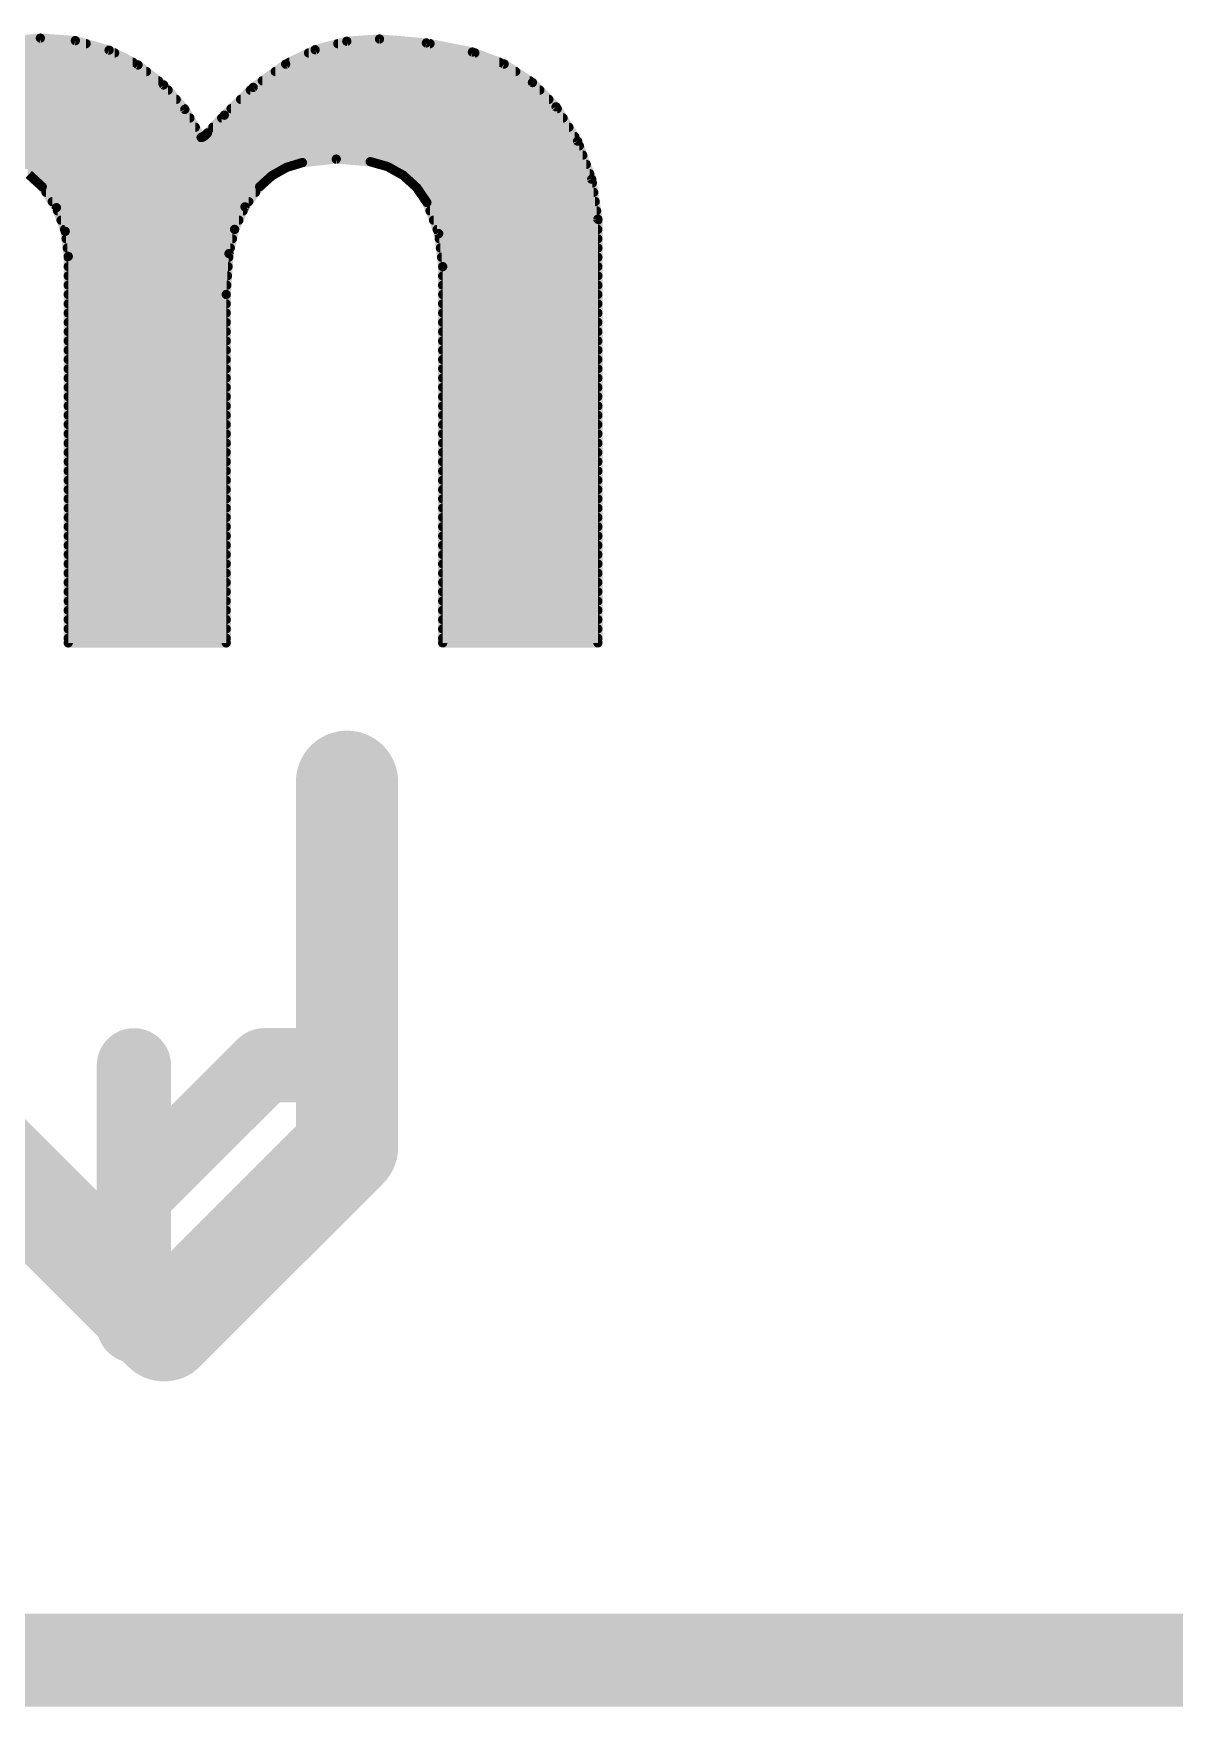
# Model space of a CAD drawing. Extents: x -20 to 87, y -15 to 38.
# Drawn here: x 25.013 to 28.132, y -0.127 to 4.447 of the extents above; entities that cross this region are included whole.
import ezdxf

# ---------------------------------------------------------------- set-up
doc = ezdxf.new("R2010")
doc.units = 0
for name, color, linetype in [('1', 12, 'CONTINUOUS'), ('16', 132, 'CONTINUOUS'), ('20', 53, 'CONTINUOUS'), ('21', 41, 'CONTINUOUS')]:
    doc.layers.add(name, color=color, linetype=linetype)

msp = doc.modelspace()

# ---------------------------------------------------------------- linework, layer by layer
at = {"layer": '1', "const_width": 0.254}
msp.add_lwpolyline([(34.29, 0), (-1.27, 0)], dxfattribs=at)
at = {"layer": '16'}
for points, const_width in [([(25.8699, 2.4016), (25.8699, 1.4017)], 0.2794), ([(25.3699, 0.9017), (24.87, 1.4017)], 0.2794), ([(25.8699, 1.4017), (25.3699, 0.9017)], 0.2794), ([(34.29, 0), (-1.27, 0)], 0.254)]:
    msp.add_lwpolyline(points, dxfattribs=dict(at, const_width=const_width))
at = {"layer": '16', "const_width": 0.1397}
for points in [[(25.9398, 2.4016, 1), (25.8001, 2.4016)], [(25.9193, 1.3523, 1), (25.8205, 1.4511)], [(25.8001, 1.4017, 1), (25.9398, 1.4017)], [(25.3205, 0.9511, 1), (25.4193, 0.8523)], [(25.3205, 0.8523, 1), (25.4193, 0.9511)]]:
    msp.add_lwpolyline(points, format="xyb", dxfattribs=at)
at = {"layer": '20', "const_width": 0.254}
msp.add_lwpolyline([(-1.27, 0), (34.29, 0)], dxfattribs=at)
at = {"layer": '21'}
for points, const_width in [([(24.8945, 4.4221), (25.0317, 4.4348)], 0.0254), ([(25.0317, 4.4348), (25.1274, 4.4279)], 0.0254), ([(25.1274, 4.4279), (25.2197, 4.4018)], 0.0254), ([(25.7828, 4.403), (25.8694, 4.4262)], 0.0254), ([(25.8694, 4.4262), (25.9588, 4.4323)], 0.0254), ([(25.9588, 4.4323), (26.0868, 4.4216)], 0.0254), ([(24.7798, 4.3942), (25.2346, 4.3942)], 0.0254), ([(24.8838, 4.4196), (25.1566, 4.4196)], 0.0254), ([(25.2197, 4.4018), (25.2987, 4.3615)], 0.0254), ([(25.7023, 4.3637), (25.7828, 4.403)], 0.0254), ([(25.7648, 4.3942), (26.2194, 4.3942)], 0.0254), ([(25.8449, 4.4196), (26.0968, 4.4196)], 0.0254), ([(26.0868, 4.4216), (26.2128, 4.3967)], 0.0254), ([(26.2128, 4.3967), (26.2994, 4.364)], 0.0254), ([(24.6803, 4.3434), (25.3218, 4.3434)], 0.0254), ([(24.7239, 4.3688), (25.2843, 4.3688)], 0.0254), ([(25.2987, 4.3615), (25.3686, 4.3068)], 0.0254), ([(25.6134, 4.2999), (25.7023, 4.3637)], 0.0254), ([(25.674, 4.3434), (26.3309, 4.3434)], 0.0254), ([(25.7127, 4.3688), (26.2868, 4.3688)], 0.0254), ([(26.2994, 4.364), (26.3769, 4.3133)], 0.0254), ([(24.6178, 4.2926), (25.3809, 4.2926)], 0.0254), ([(24.6487, 4.318), (25.3543, 4.318)], 0.0254), ([(25.3686, 4.3068), (25.4267, 4.2399)], 0.0254), ([(25.5346, 4.224), (25.6134, 4.2999)], 0.0254), ([(25.6058, 4.2926), (26.397, 4.2926)], 0.0254), ([(25.6386, 4.318), (26.3697, 4.318)], 0.0254), ([(26.3769, 4.3133), (26.4414, 4.2469)], 0.0254), ([(24.5686, 4.2418), (25.4251, 4.2418)], 0.0254), ([(24.5932, 4.2672), (25.403, 4.2672)], 0.0254), ([(25.5531, 4.2418), (26.4446, 4.2418)], 0.0254), ([(25.5795, 4.2672), (26.4217, 4.2672)], 0.0254), ([(26.4414, 4.2469), (26.5002, 4.153)], 0.0254), ([(24.544, 4.2164), (25.4403, 4.2164)], 0.0254), ([(25.4267, 4.2399), (25.4711, 4.1631)], 0.0254), ([(25.4889, 4.1758), (25.5346, 4.224)], 0.0254), ([(25.5274, 4.2164), (26.4605, 4.2164)], 0.0254), ([(24.0894, 4.1656), (25.4697, 4.1656)], 0.0254), ([(24.5246, 4.191), (25.455, 4.191)], 0.0254), ([(25.4711, 4.1631), (25.4758, 4.164)], 0.0254), ([(25.4758, 4.164), (25.4798, 4.1667)], 0.0254), ([(25.4782, 4.1656), (26.4923, 4.1656)], 0.0254), ([(25.4798, 4.1667), (25.4889, 4.1758)], 0.0254), ([(25.5033, 4.191), (26.4764, 4.191)], 0.0254), ([(26.5002, 4.153), (26.5389, 4.0491)], 0.0254), ([(24.0894, 4.1402), (26.505, 4.1402)], 0.0254), ([(24.0894, 4.1148), (26.5144, 4.1148)], 0.0254), ([(24.9484, 4.0894), (25.7314, 4.0894)], 0.0254), ([(24.9969, 4.064), (25.6742, 4.064)], 0.0254), ([(25.0368, 4.0284), (25, 4.0622)], 0.0254), ([(25.6649, 4.0588), (25.6311, 4.0284)], 0.0254), ([(25.7045, 4.0812), (25.6649, 4.0588)], 0.0254), ([(25.748, 4.0945), (25.7045, 4.0812)], 0.0254), ([(25.8406, 4.104), (25.748, 4.0945)], 0.0254), ([(25.9334, 4.097), (25.8406, 4.104)], 0.0254), ([(25.9809, 4.0835), (25.9334, 4.097)], 0.0254), ([(25.96, 4.0894), (26.5239, 4.0894)], 0.0254), ([(26.024, 4.0594), (25.9809, 4.0835)], 0.0254), ([(26.0157, 4.064), (26.5333, 4.064)], 0.0254), ([(26.0605, 4.0261), (26.024, 4.0594)], 0.0254), ([(25.0257, 4.0386), (25.6425, 4.0386)], 0.0254), ([(25.0755, 3.9712), (25.0368, 4.0284)], 0.0254), ([(25.0471, 4.0132), (25.62, 4.0132)], 0.0254), ([(25.6311, 4.0284), (25.591, 3.9735)], 0.0254), ([(26.0468, 4.0386), (26.5405, 4.0386)], 0.0254), ([(26.0883, 3.9853), (26.0605, 4.0261)], 0.0254), ([(26.0693, 4.0132), (26.5444, 4.0132)], 0.0254), ([(26.5389, 4.0491), (26.5557, 3.9395)], 0.0254), ([(25.0643, 3.9878), (25.6015, 3.9878)], 0.0254), ([(25.0997, 3.9065), (25.0755, 3.9712)], 0.0254), ([(25.591, 3.9735), (25.5627, 3.9118)], 0.0254), ([(26.0866, 3.9878), (26.5483, 3.9878)], 0.0254), ([(26.1205, 3.9003), (26.0883, 3.9853)], 0.0254), ([(25.0788, 3.9624), (25.5859, 3.9624)], 0.0254), ([(25.0883, 3.937), (25.5743, 3.937)], 0.0254), ([(26.097, 3.9624), (26.5522, 3.9624)], 0.0254), ([(26.1066, 3.937), (26.5557, 3.937)], 0.0254), ([(26.5557, 3.9395), (26.5557, 2.7813)], 0.0254), ([(25.0978, 3.9116), (25.5627, 3.9116)], 0.0254), ([(25.1079, 3.8379), (25.0997, 3.9065)], 0.0254), ([(25.1021, 3.8862), (25.5568, 3.8862)], 0.0254), ([(25.5627, 3.9118), (25.5473, 3.8456)], 0.0254), ([(26.1163, 3.9116), (26.5557, 3.9116)], 0.0254), ([(26.1315, 3.81), (26.1205, 3.9003)], 0.0254), ([(26.1223, 3.8862), (26.5557, 3.8862)], 0.0254), ([(25.1052, 3.8608), (25.5508, 3.8608)], 0.0254), ([(25.1079, 2.7813), (25.1079, 3.8379)], 0.0254), ([(25.1079, 3.8354), (25.5466, 3.8354)], 0.0254), ([(25.5473, 3.8456), (25.5397, 3.7338)], 0.0254), ([(26.1253, 3.8608), (26.5557, 3.8608)], 0.0254), ([(26.1284, 3.8354), (26.5557, 3.8354)], 0.0254), ([(25.1079, 3.81), (25.5449, 3.81)], 0.0254), ([(25.1079, 3.7846), (25.5432, 3.7846)], 0.0254), ([(26.1315, 2.7813), (26.1315, 3.81)], 0.0254), ([(26.1315, 3.81), (26.5557, 3.81)], 0.0254), ([(26.1315, 3.7846), (26.5557, 3.7846)], 0.0254), ([(25.1079, 3.7592), (25.5414, 3.7592)], 0.0254), ([(26.1315, 3.7592), (26.5557, 3.7592)], 0.0254), ([(25.1079, 3.7338), (25.5397, 3.7338)], 0.0254), ([(25.1079, 3.7084), (25.5397, 3.7084)], 0.0254), ([(25.5397, 3.7338), (25.5397, 2.7813)], 0.0254), ([(26.1315, 3.7338), (26.5557, 3.7338)], 0.0254), ([(26.1315, 3.7084), (26.5557, 3.7084)], 0.0254), ([(25.1079, 3.683), (25.5397, 3.683)], 0.0254), ([(25.1079, 3.6576), (25.5397, 3.6576)], 0.0254), ([(26.1315, 3.683), (26.5557, 3.683)], 0.0254), ([(26.1315, 3.6576), (26.5557, 3.6576)], 0.0254), ([(25.1079, 3.6322), (25.5397, 3.6322)], 0.0254), ([(25.1079, 3.6068), (25.5397, 3.6068)], 0.0254), ([(26.1315, 3.6322), (26.5557, 3.6322)], 0.0254), ([(26.1315, 3.6068), (26.5557, 3.6068)], 0.0254), ([(25.1079, 3.5814), (25.5397, 3.5814)], 0.0254), ([(25.1079, 3.556), (25.5397, 3.556)], 0.0254), ([(26.1315, 3.5814), (26.5557, 3.5814)], 0.0254), ([(26.1315, 3.556), (26.5557, 3.556)], 0.0254), ([(25.1079, 3.5306), (25.5397, 3.5306)], 0.0254), ([(26.1315, 3.5306), (26.5557, 3.5306)], 0.0254), ([(25.1079, 3.5052), (25.5397, 3.5052)], 0.0254), ([(25.1079, 3.4798), (25.5397, 3.4798)], 0.0254), ([(26.1315, 3.5052), (26.5557, 3.5052)], 0.0254), ([(26.1315, 3.4798), (26.5557, 3.4798)], 0.0254), ([(25.1079, 3.4544), (25.5397, 3.4544)], 0.0254), ([(25.1079, 3.429), (25.5397, 3.429)], 0.0254), ([(26.1315, 3.4544), (26.5557, 3.4544)], 0.0254), ([(26.1315, 3.429), (26.5557, 3.429)], 0.0254), ([(25.1079, 3.4036), (25.5397, 3.4036)], 0.0254), ([(25.1079, 3.3782), (25.5397, 3.3782)], 0.0254), ([(26.1315, 3.4036), (26.5557, 3.4036)], 0.0254), ([(26.1315, 3.3782), (26.5557, 3.3782)], 0.0254), ([(25.1079, 3.3528), (25.5397, 3.3528)], 0.0254), ([(25.1079, 3.3274), (25.5397, 3.3274)], 0.0254), ([(26.1315, 3.3528), (26.5557, 3.3528)], 0.0254), ([(26.1315, 3.3274), (26.5557, 3.3274)], 0.0254), ([(25.1079, 3.302), (25.5397, 3.302)], 0.0254), ([(26.1315, 3.302), (26.5557, 3.302)], 0.0254), ([(25.1079, 3.2766), (25.5397, 3.2766)], 0.0254), ([(25.1079, 3.2512), (25.5397, 3.2512)], 0.0254), ([(26.1315, 3.2766), (26.5557, 3.2766)], 0.0254), ([(26.1315, 3.2512), (26.5557, 3.2512)], 0.0254), ([(25.1079, 3.2258), (25.5397, 3.2258)], 0.0254), ([(25.1079, 3.2004), (25.5397, 3.2004)], 0.0254), ([(26.1315, 3.2258), (26.5557, 3.2258)], 0.0254), ([(26.1315, 3.2004), (26.5557, 3.2004)], 0.0254), ([(25.1079, 3.175), (25.5397, 3.175)], 0.0254), ([(25.1079, 3.1496), (25.5397, 3.1496)], 0.0254), ([(26.1315, 3.175), (26.5557, 3.175)], 0.0254), ([(26.1315, 3.1496), (26.5557, 3.1496)], 0.0254), ([(25.1079, 3.1242), (25.5397, 3.1242)], 0.0254), ([(25.1079, 3.0988), (25.5397, 3.0988)], 0.0254), ([(26.1315, 3.1242), (26.5557, 3.1242)], 0.0254), ([(26.1315, 3.0988), (26.5557, 3.0988)], 0.0254), ([(25.1079, 3.0734), (25.5397, 3.0734)], 0.0254), ([(26.1315, 3.0734), (26.5557, 3.0734)], 0.0254), ([(25.1079, 3.048), (25.5397, 3.048)], 0.0254), ([(25.1079, 3.0226), (25.5397, 3.0226)], 0.0254), ([(26.1315, 3.048), (26.5557, 3.048)], 0.0254), ([(26.1315, 3.0226), (26.5557, 3.0226)], 0.0254), ([(25.1079, 2.9972), (25.5397, 2.9972)], 0.0254), ([(25.1079, 2.9718), (25.5397, 2.9718)], 0.0254), ([(26.1315, 2.9972), (26.5557, 2.9972)], 0.0254), ([(26.1315, 2.9718), (26.5557, 2.9718)], 0.0254), ([(25.1079, 2.9464), (25.5397, 2.9464)], 0.0254), ([(25.1079, 2.921), (25.5397, 2.921)], 0.0254), ([(26.1315, 2.9464), (26.5557, 2.9464)], 0.0254), ([(26.1315, 2.921), (26.5557, 2.921)], 0.0254), ([(25.1079, 2.8956), (25.5397, 2.8956)], 0.0254), ([(25.1079, 2.8702), (25.5397, 2.8702)], 0.0254), ([(26.1315, 2.8956), (26.5557, 2.8956)], 0.0254), ([(26.1315, 2.8702), (26.5557, 2.8702)], 0.0254), ([(25.1079, 2.8448), (25.5397, 2.8448)], 0.0254), ([(26.1315, 2.8448), (26.5557, 2.8448)], 0.0254), ([(25.1079, 2.8194), (25.5397, 2.8194)], 0.0254), ([(25.1079, 2.794), (25.5397, 2.794)], 0.0254), ([(25.5397, 2.7813), (25.1079, 2.7813)], 0.0254), ([(26.1315, 2.8194), (26.5557, 2.8194)], 0.0254), ([(26.1315, 2.794), (26.5557, 2.794)], 0.0254), ([(26.5557, 2.7813), (26.1315, 2.7813)], 0.0254), ([(25.2875, 0.9144), (25.2875, 1.6262)], 0.2032), ([(25.2875, 1.2703), (25.6434, 1.6262)], 0.2032), ([(25.6434, 1.6262), (25.8213, 1.6262)], 0.2032)]:
    msp.add_lwpolyline(points, dxfattribs=dict(at, const_width=const_width))
for points, const_width in [([(25.0322, 4.4411, 1), (25.0312, 4.4285)], 0.0127), ([(25.0323, 4.4285, 1), (25.0311, 4.4411)], 0.0127), ([(25.1291, 4.434, 1), (25.1257, 4.4217)], 0.0127), ([(25.1269, 4.4215, 1), (25.1278, 4.4342)], 0.0127), ([(25.869, 4.4325, 1), (25.8698, 4.4198)], 0.0127), ([(25.871, 4.42, 1), (25.8678, 4.4323)], 0.0127), ([(25.9593, 4.4386, 1), (25.9583, 4.426)], 0.0127), ([(25.9592, 4.426, 1), (25.9584, 4.4386)], 0.0127), ([(25.1566, 4.4132, 1), (25.1566, 4.426)], 0.0127), ([(25.2226, 4.4075, 1), (25.2168, 4.3961)], 0.0127), ([(25.218, 4.3957, 1), (25.2214, 4.4079)], 0.0127), ([(25.2346, 4.3879, 1), (25.2346, 4.4006)], 0.0127), ([(25.7648, 4.4006, 1), (25.7648, 4.3879)], 0.0127), ([(25.7812, 4.4091, 1), (25.7845, 4.3969)], 0.0127), ([(25.7856, 4.3973, 1), (25.78, 4.4087)], 0.0127), ([(25.8449, 4.426, 1), (25.8449, 4.4132)], 0.0127), ([(26.088, 4.4278, 1), (26.0856, 4.4154)], 0.0127), ([(26.0863, 4.4153, 1), (26.0873, 4.4279)], 0.0127), ([(26.0968, 4.4132, 1), (26.0968, 4.426)], 0.0127), ([(26.215, 4.4026, 1), (26.2106, 4.3908)], 0.0127), ([(26.2116, 4.3905, 1), (26.214, 4.4029)], 0.0127), ([(26.2194, 4.3879, 1), (26.2194, 4.4006)], 0.0127), ([(25.2843, 4.3624, 1), (25.2843, 4.3752)], 0.0127), ([(25.3026, 4.3665, 1), (25.2948, 4.3565)], 0.0127), ([(25.2958, 4.3558, 1), (25.3016, 4.3671)], 0.0127), ([(25.3218, 4.337, 1), (25.3218, 4.3498)], 0.0127), ([(25.674, 4.3498, 1), (25.674, 4.337)], 0.0127), ([(25.6995, 4.3694, 1), (25.7051, 4.358)], 0.0127), ([(25.706, 4.3585, 1), (25.6986, 4.3689)], 0.0127), ([(25.7127, 4.3752, 1), (25.7127, 4.3624)], 0.0127), ([(26.2868, 4.3624, 1), (26.2868, 4.3752)], 0.0127), ([(26.3029, 4.3694, 1), (26.296, 4.3587)], 0.0127), ([(26.2972, 4.3581, 1), (26.3017, 4.37)], 0.0127), ([(26.3309, 4.337, 1), (26.3309, 4.3498)], 0.0127), ([(25.3543, 4.3117, 1), (25.3543, 4.3244)], 0.0127), ([(25.3733, 4.311, 1), (25.3638, 4.3027)], 0.0127), ([(25.3646, 4.3018, 1), (25.3725, 4.3118)], 0.0127), ([(25.3809, 4.2862, 1), (25.3809, 4.299)], 0.0127), ([(25.6058, 4.299, 1), (25.6058, 4.2862)], 0.0127), ([(25.6097, 4.3051, 1), (25.6171, 4.2947)], 0.0127), ([(25.6178, 4.2953, 1), (25.609, 4.3045)], 0.0127), ([(25.6386, 4.3244, 1), (25.6386, 4.3117)], 0.0127), ([(26.3697, 4.3117, 1), (26.3697, 4.3244)], 0.0127), ([(26.3814, 4.3177, 1), (26.3723, 4.3089)], 0.0127), ([(26.3734, 4.308, 1), (26.3804, 4.3186)], 0.0127), ([(26.397, 4.2862, 1), (26.397, 4.299)], 0.0127), ([(25.403, 4.2608, 1), (25.403, 4.2736)], 0.0127), ([(25.4251, 4.2355, 1), (25.4251, 4.2482)], 0.0127), ([(25.5531, 4.2482, 1), (25.5531, 4.2355)], 0.0127), ([(25.5795, 4.2736, 1), (25.5795, 4.2608)], 0.0127), ([(26.4217, 4.2608, 1), (26.4217, 4.2736)], 0.0127), ([(26.4468, 4.2503, 1), (26.436, 4.2435)], 0.0127), ([(26.4368, 4.2425, 1), (26.446, 4.2513)], 0.0127), ([(26.4446, 4.2355, 1), (26.4446, 4.2482)], 0.0127), ([(25.4322, 4.2431, 1), (25.4212, 4.2367)], 0.0127), ([(25.4219, 4.2357, 1), (25.4315, 4.2441)], 0.0127), ([(25.4403, 4.21, 1), (25.4403, 4.2228)], 0.0127), ([(25.5274, 4.2228, 1), (25.5274, 4.21)], 0.0127), ([(25.5302, 4.2286, 1), (25.539, 4.2194)], 0.0127), ([(25.5392, 4.2196, 1), (25.53, 4.2284)], 0.0127), ([(26.4605, 4.21, 1), (26.4605, 4.2228)], 0.0127), ([(25.455, 4.1846, 1), (25.455, 4.1974)], 0.0127), ([(25.4699, 4.1693, 1), (25.4723, 4.1569)], 0.0127), ([(25.4656, 4.1599, 1), (25.4766, 4.1663)], 0.0127), ([(25.4723, 4.1693, 1), (25.4794, 4.1588)], 0.0127), ([(25.4697, 4.1593, 1), (25.4697, 4.172)], 0.0127), ([(25.4782, 4.172, 1), (25.4782, 4.1593)], 0.0127), ([(25.4753, 4.1712, 1), (25.4843, 4.1622)], 0.0127), ([(25.477, 4.1578, 1), (25.4746, 4.1703)], 0.0127), ([(25.4833, 4.1614, 1), (25.4763, 4.172)], 0.0127), ([(25.4843, 4.1802, 1), (25.4935, 4.1714)], 0.0127), ([(25.4934, 4.1713, 1), (25.4844, 4.1803)], 0.0127), ([(25.5033, 4.1974, 1), (25.5033, 4.1846)], 0.0127), ([(26.4764, 4.1846, 1), (26.4764, 4.1974)], 0.0127), ([(26.4923, 4.1593, 1), (26.4923, 4.172)], 0.0127), ([(26.5062, 4.1552, 1), (26.4943, 4.1507)], 0.0127), ([(26.4949, 4.1496, 1), (26.5056, 4.1563)], 0.0127), ([(26.505, 4.1338, 1), (26.505, 4.1466)], 0.0127), ([(26.5144, 4.1084, 1), (26.5144, 4.1212)], 0.0127), ([(25.6692, 4.0541, 1), (25.6607, 4.0635)], 0.0127), ([(25.6742, 4.0576, 1), (25.6742, 4.0704)], 0.0127), ([(25.7027, 4.0872, 1), (25.7064, 4.0751)], 0.0127), ([(25.7076, 4.0756, 1), (25.7014, 4.0867)], 0.0127), ([(25.7314, 4.0831, 1), (25.7314, 4.0958)], 0.0127), ([(25.7474, 4.1008, 1), (25.7486, 4.0882)], 0.0127), ([(25.7499, 4.0884, 1), (25.7461, 4.1006)], 0.0127), ([(25.8411, 4.1103, 1), (25.8401, 4.0976)], 0.0127), ([(25.8412, 4.0976, 1), (25.8399, 4.1103)], 0.0127), ([(25.9351, 4.1031, 1), (25.9317, 4.0909)], 0.0127), ([(25.9329, 4.0907, 1), (25.9339, 4.1033)], 0.0127), ([(25.96, 4.0958, 1), (25.96, 4.0831)], 0.0127), ([(25.984, 4.089, 1), (25.9778, 4.0779)], 0.0127), ([(25.9791, 4.0773, 1), (25.9826, 4.0896)], 0.0127), ([(26.0157, 4.0704, 1), (26.0157, 4.0576)], 0.0127), ([(26.0283, 4.0641, 1), (26.0197, 4.0547)], 0.0127), ([(26.5239, 4.0831, 1), (26.5239, 4.0958)], 0.0127), ([(26.5333, 4.0576, 1), (26.5333, 4.0704)], 0.0127), ([(25.0257, 4.045, 1), (25.0257, 4.0323)], 0.0127), ([(25.0421, 4.032, 1), (25.0315, 4.0248)], 0.0127), ([(25.0325, 4.0237, 1), (25.0411, 4.0331)], 0.0127), ([(25.0471, 4.0196, 1), (25.0471, 4.0069)], 0.0127), ([(25.62, 4.0069, 1), (25.62, 4.0196)], 0.0127), ([(25.6269, 4.0331, 1), (25.6353, 4.0237)], 0.0127), ([(25.6362, 4.0247, 1), (25.626, 4.0321)], 0.0127), ([(25.6425, 4.0323, 1), (25.6425, 4.045)], 0.0127), ([(25.6618, 4.0643, 1), (25.6681, 4.0533)], 0.0127), ([(26.0209, 4.0538, 1), (26.0271, 4.0649)], 0.0127), ([(26.0468, 4.045, 1), (26.0468, 4.0323)], 0.0127), ([(26.0657, 4.0297, 1), (26.0552, 4.0225)], 0.0127), ([(26.0562, 4.0214, 1), (26.0647, 4.0308)], 0.0127), ([(26.0693, 4.0196, 1), (26.0693, 4.0069)], 0.0127), ([(26.5451, 4.05, 1), (26.5326, 4.0481)], 0.0127), ([(26.5329, 4.0468, 1), (26.5448, 4.0513)], 0.0127), ([(26.5405, 4.0323, 1), (26.5405, 4.045)], 0.0127), ([(26.5444, 4.0069, 1), (26.5444, 4.0196)], 0.0127), ([(25.0643, 3.9941, 1), (25.0643, 3.9815)], 0.0127), ([(25.0815, 3.9734, 1), (25.0696, 3.969)], 0.0127), ([(25.0703, 3.9676, 1), (25.0808, 3.9748)], 0.0127), ([(25.5859, 3.9773, 1), (25.5962, 3.9698)], 0.0127), ([(25.5968, 3.9709, 1), (25.5853, 3.9762)], 0.0127), ([(25.6015, 3.9815, 1), (25.6015, 3.9941)], 0.0127), ([(26.0866, 3.9941, 1), (26.0866, 3.9815)], 0.0127), ([(26.0942, 3.9876, 1), (26.0824, 3.983)], 0.0127), ([(26.0831, 3.9817, 1), (26.0935, 3.9889)], 0.0127), ([(26.5483, 3.9815, 1), (26.5483, 3.9941)], 0.0127), ([(25.0788, 3.9688, 1), (25.0788, 3.9561)], 0.0127), ([(25.0883, 3.9434, 1), (25.0883, 3.9307)], 0.0127), ([(25.5743, 3.9307, 1), (25.5743, 3.9434)], 0.0127), ([(25.5859, 3.9561, 1), (25.5859, 3.9688)], 0.0127), ([(26.097, 3.9688, 1), (26.097, 3.9561)], 0.0127), ([(26.1066, 3.9434, 1), (26.1066, 3.9307)], 0.0127), ([(26.5621, 3.9395, 1), (26.5494, 3.9395)], 0.0127), ([(26.5494, 3.9385, 1), (26.562, 3.9405)], 0.0127), ([(26.5522, 3.9561, 1), (26.5522, 3.9688)], 0.0127), ([(26.5557, 3.9307, 1), (26.5557, 3.9434)], 0.0127), ([(25.0978, 3.9179, 1), (25.0978, 3.9053)], 0.0127), ([(25.106, 3.9072, 1), (25.0934, 3.9057)], 0.0127), ([(25.0937, 3.9043, 1), (25.1056, 3.9087)], 0.0127), ([(25.1021, 3.8925, 1), (25.1021, 3.8799)], 0.0127), ([(25.5689, 3.9103, 1), (25.5565, 3.9132)], 0.0127), ([(25.557, 3.9144, 1), (25.5685, 3.9091)], 0.0127), ([(25.5568, 3.8799, 1), (25.5568, 3.8925)], 0.0127), ([(25.5627, 3.9053, 1), (25.5627, 3.9179)], 0.0127), ([(26.1163, 3.9179, 1), (26.1163, 3.9053)], 0.0127), ([(26.1269, 3.901, 1), (26.1142, 3.8995)], 0.0127), ([(26.1146, 3.898, 1), (26.1265, 3.9025)], 0.0127), ([(26.1223, 3.8925, 1), (26.1223, 3.8799)], 0.0127), ([(26.5557, 3.9053, 1), (26.5557, 3.9179)], 0.0127), ([(26.5557, 3.8799, 1), (26.5557, 3.8925)], 0.0127), ([(25.1052, 3.8672, 1), (25.1052, 3.8545)], 0.0127), ([(25.1143, 3.8379, 1), (25.1015, 3.8379)], 0.0127), ([(25.1079, 3.8418, 1), (25.1079, 3.8291)], 0.0127), ([(25.1016, 3.8371, 1), (25.1142, 3.8387)], 0.0127), ([(25.5536, 3.8452, 1), (25.541, 3.846)], 0.0127), ([(25.5411, 3.847, 1), (25.5535, 3.8442)], 0.0127), ([(25.5466, 3.8291, 1), (25.5466, 3.8418)], 0.0127), ([(25.5508, 3.8545, 1), (25.5508, 3.8672)], 0.0127), ([(26.1253, 3.8672, 1), (26.1253, 3.8545)], 0.0127), ([(26.1284, 3.8418, 1), (26.1284, 3.8291)], 0.0127), ([(26.5557, 3.8545, 1), (26.5557, 3.8672)], 0.0127), ([(26.5557, 3.8291, 1), (26.5557, 3.8418)], 0.0127), ([(25.1079, 3.791, 1), (25.1079, 3.7783)], 0.0127), ([(25.1079, 3.8163, 1), (25.1079, 3.8037)], 0.0127), ([(25.5432, 3.7783, 1), (25.5432, 3.791)], 0.0127), ([(25.5449, 3.8037, 1), (25.5449, 3.8163)], 0.0127), ([(26.1379, 3.81, 1), (26.1252, 3.81)], 0.0127), ([(26.1315, 3.8163, 1), (26.1315, 3.8037)], 0.0127), ([(26.1252, 3.8092, 1), (26.1378, 3.8108)], 0.0127), ([(26.1315, 3.791, 1), (26.1315, 3.7783)], 0.0127), ([(26.5557, 3.8037, 1), (26.5557, 3.8163)], 0.0127), ([(26.5557, 3.7783, 1), (26.5557, 3.791)], 0.0127), ([(25.1079, 3.7656, 1), (25.1079, 3.7529)], 0.0127), ([(25.5414, 3.7529, 1), (25.5414, 3.7656)], 0.0127), ([(26.1315, 3.7656, 1), (26.1315, 3.7529)], 0.0127), ([(26.5557, 3.7529, 1), (26.5557, 3.7656)], 0.0127), ([(25.1079, 3.7401, 1), (25.1079, 3.7275)], 0.0127), ([(25.1079, 3.7147, 1), (25.1079, 3.7021)], 0.0127), ([(25.5461, 3.7338, 1), (25.5333, 3.7338)], 0.0127), ([(25.5334, 3.7342, 1), (25.546, 3.7334)], 0.0127), ([(25.5397, 3.7275, 1), (25.5397, 3.7401)], 0.0127), ([(25.5397, 3.7021, 1), (25.5397, 3.7147)], 0.0127), ([(26.1315, 3.7401, 1), (26.1315, 3.7275)], 0.0127), ([(26.1315, 3.7147, 1), (26.1315, 3.7021)], 0.0127), ([(26.5557, 3.7275, 1), (26.5557, 3.7401)], 0.0127), ([(26.5557, 3.7021, 1), (26.5557, 3.7147)], 0.0127), ([(25.1079, 3.6894, 1), (25.1079, 3.6767)], 0.0127), ([(25.1079, 3.6639, 1), (25.1079, 3.6513)], 0.0127), ([(25.5397, 3.6767, 1), (25.5397, 3.6894)], 0.0127), ([(25.5397, 3.6513, 1), (25.5397, 3.6639)], 0.0127), ([(26.1315, 3.6894, 1), (26.1315, 3.6767)], 0.0127), ([(26.1315, 3.6639, 1), (26.1315, 3.6513)], 0.0127), ([(26.5557, 3.6767, 1), (26.5557, 3.6894)], 0.0127), ([(26.5557, 3.6513, 1), (26.5557, 3.6639)], 0.0127), ([(25.1079, 3.6132, 1), (25.1079, 3.6005)], 0.0127), ([(25.1079, 3.6385, 1), (25.1079, 3.6259)], 0.0127), ([(25.5397, 3.6259, 1), (25.5397, 3.6385)], 0.0127), ([(25.5397, 3.6005, 1), (25.5397, 3.6132)], 0.0127), ([(26.1315, 3.6385, 1), (26.1315, 3.6259)], 0.0127), ([(26.1315, 3.6132, 1), (26.1315, 3.6005)], 0.0127), ([(26.5557, 3.6259, 1), (26.5557, 3.6385)], 0.0127), ([(26.5557, 3.6005, 1), (26.5557, 3.6132)], 0.0127), ([(25.1079, 3.5878, 1), (25.1079, 3.5751)], 0.0127), ([(25.1079, 3.5623, 1), (25.1079, 3.5497)], 0.0127), ([(25.5397, 3.5751, 1), (25.5397, 3.5878)], 0.0127), ([(25.5397, 3.5497, 1), (25.5397, 3.5623)], 0.0127), ([(26.1315, 3.5878, 1), (26.1315, 3.5751)], 0.0127), ([(26.1315, 3.5623, 1), (26.1315, 3.5497)], 0.0127), ([(26.5557, 3.5751, 1), (26.5557, 3.5878)], 0.0127), ([(26.5557, 3.5497, 1), (26.5557, 3.5623)], 0.0127), ([(25.1079, 3.537, 1), (25.1079, 3.5243)], 0.0127), ([(25.5397, 3.5243, 1), (25.5397, 3.537)], 0.0127), ([(26.1315, 3.537, 1), (26.1315, 3.5243)], 0.0127), ([(26.5557, 3.5243, 1), (26.5557, 3.537)], 0.0127), ([(25.1079, 3.5116, 1), (25.1079, 3.4989)], 0.0127), ([(25.1079, 3.4861, 1), (25.1079, 3.4735)], 0.0127), ([(25.5397, 3.4989, 1), (25.5397, 3.5116)], 0.0127), ([(25.5397, 3.4735, 1), (25.5397, 3.4861)], 0.0127), ([(26.1315, 3.5116, 1), (26.1315, 3.4989)], 0.0127), ([(26.1315, 3.4861, 1), (26.1315, 3.4735)], 0.0127), ([(26.5557, 3.4989, 1), (26.5557, 3.5116)], 0.0127), ([(26.5557, 3.4735, 1), (26.5557, 3.4861)], 0.0127), ([(25.1079, 3.4354, 1), (25.1079, 3.4227)], 0.0127), ([(25.1079, 3.4607, 1), (25.1079, 3.4481)], 0.0127), ([(25.5397, 3.4481, 1), (25.5397, 3.4607)], 0.0127), ([(25.5397, 3.4227, 1), (25.5397, 3.4354)], 0.0127), ([(26.1315, 3.4607, 1), (26.1315, 3.4481)], 0.0127), ([(26.1315, 3.4354, 1), (26.1315, 3.4227)], 0.0127), ([(26.5557, 3.4481, 1), (26.5557, 3.4607)], 0.0127), ([(26.5557, 3.4227, 1), (26.5557, 3.4354)], 0.0127), ([(25.1079, 3.4099, 1), (25.1079, 3.3973)], 0.0127), ([(25.1079, 3.3845, 1), (25.1079, 3.3719)], 0.0127), ([(25.5397, 3.3973, 1), (25.5397, 3.4099)], 0.0127), ([(25.5397, 3.3719, 1), (25.5397, 3.3845)], 0.0127), ([(26.1315, 3.4099, 1), (26.1315, 3.3973)], 0.0127), ([(26.1315, 3.3845, 1), (26.1315, 3.3719)], 0.0127), ([(26.5557, 3.3973, 1), (26.5557, 3.4099)], 0.0127), ([(26.5557, 3.3719, 1), (26.5557, 3.3845)], 0.0127), ([(25.1079, 3.3592, 1), (25.1079, 3.3465)], 0.0127), ([(25.1079, 3.3338, 1), (25.1079, 3.3211)], 0.0127), ([(25.5397, 3.3465, 1), (25.5397, 3.3592)], 0.0127), ([(25.5397, 3.3211, 1), (25.5397, 3.3338)], 0.0127), ([(26.1315, 3.3592, 1), (26.1315, 3.3465)], 0.0127), ([(26.1315, 3.3338, 1), (26.1315, 3.3211)], 0.0127), ([(26.5557, 3.3465, 1), (26.5557, 3.3592)], 0.0127), ([(26.5557, 3.3211, 1), (26.5557, 3.3338)], 0.0127), ([(25.1079, 3.3083, 1), (25.1079, 3.2957)], 0.0127), ([(25.5397, 3.2957, 1), (25.5397, 3.3083)], 0.0127), ([(26.1315, 3.3083, 1), (26.1315, 3.2957)], 0.0127), ([(26.5557, 3.2957, 1), (26.5557, 3.3083)], 0.0127), ([(25.1079, 3.283, 1), (25.1079, 3.2703)], 0.0127), ([(25.1079, 3.2576, 1), (25.1079, 3.2449)], 0.0127), ([(25.5397, 3.2703, 1), (25.5397, 3.283)], 0.0127), ([(25.5397, 3.2449, 1), (25.5397, 3.2576)], 0.0127), ([(26.1315, 3.283, 1), (26.1315, 3.2703)], 0.0127), ([(26.1315, 3.2576, 1), (26.1315, 3.2449)], 0.0127), ([(26.5557, 3.2703, 1), (26.5557, 3.283)], 0.0127), ([(26.5557, 3.2449, 1), (26.5557, 3.2576)], 0.0127), ([(25.1079, 3.2321, 1), (25.1079, 3.2195)], 0.0127), ([(25.1079, 3.2067, 1), (25.1079, 3.1941)], 0.0127), ([(25.5397, 3.2195, 1), (25.5397, 3.2321)], 0.0127), ([(25.5397, 3.1941, 1), (25.5397, 3.2067)], 0.0127), ([(26.1315, 3.2321, 1), (26.1315, 3.2195)], 0.0127), ([(26.1315, 3.2067, 1), (26.1315, 3.1941)], 0.0127), ([(26.5557, 3.2195, 1), (26.5557, 3.2321)], 0.0127), ([(26.5557, 3.1941, 1), (26.5557, 3.2067)], 0.0127), ([(25.1079, 3.1814, 1), (25.1079, 3.1687)], 0.0127), ([(25.1079, 3.1559, 1), (25.1079, 3.1433)], 0.0127), ([(25.5397, 3.1687, 1), (25.5397, 3.1814)], 0.0127), ([(25.5397, 3.1433, 1), (25.5397, 3.1559)], 0.0127), ([(26.1315, 3.1814, 1), (26.1315, 3.1687)], 0.0127), ([(26.1315, 3.1559, 1), (26.1315, 3.1433)], 0.0127), ([(26.5557, 3.1687, 1), (26.5557, 3.1814)], 0.0127), ([(26.5557, 3.1433, 1), (26.5557, 3.1559)], 0.0127), ([(25.1079, 3.1052, 1), (25.1079, 3.0925)], 0.0127), ([(25.1079, 3.1305, 1), (25.1079, 3.1179)], 0.0127), ([(25.5397, 3.1179, 1), (25.5397, 3.1305)], 0.0127), ([(25.5397, 3.0925, 1), (25.5397, 3.1052)], 0.0127), ([(26.1315, 3.1305, 1), (26.1315, 3.1179)], 0.0127), ([(26.1315, 3.1052, 1), (26.1315, 3.0925)], 0.0127), ([(26.5557, 3.1179, 1), (26.5557, 3.1305)], 0.0127), ([(26.5557, 3.0925, 1), (26.5557, 3.1052)], 0.0127), ([(25.1079, 3.0798, 1), (25.1079, 3.0671)], 0.0127), ([(25.5397, 3.0671, 1), (25.5397, 3.0798)], 0.0127), ([(26.1315, 3.0798, 1), (26.1315, 3.0671)], 0.0127), ([(26.5557, 3.0671, 1), (26.5557, 3.0798)], 0.0127), ([(25.1079, 3.029, 1), (25.1079, 3.0163)], 0.0127), ([(25.1079, 3.0543, 1), (25.1079, 3.0417)], 0.0127), ([(25.5397, 3.0417, 1), (25.5397, 3.0543)], 0.0127), ([(25.5397, 3.0163, 1), (25.5397, 3.029)], 0.0127), ([(26.1315, 3.0543, 1), (26.1315, 3.0417)], 0.0127), ([(26.1315, 3.029, 1), (26.1315, 3.0163)], 0.0127), ([(26.5557, 3.0417, 1), (26.5557, 3.0543)], 0.0127), ([(26.5557, 3.0163, 1), (26.5557, 3.029)], 0.0127), ([(25.1079, 3.0036, 1), (25.1079, 2.9909)], 0.0127), ([(25.1079, 2.9781, 1), (25.1079, 2.9655)], 0.0127), ([(25.5397, 2.9909, 1), (25.5397, 3.0036)], 0.0127), ([(25.5397, 2.9655, 1), (25.5397, 2.9781)], 0.0127), ([(26.1315, 3.0036, 1), (26.1315, 2.9909)], 0.0127), ([(26.1315, 2.9781, 1), (26.1315, 2.9655)], 0.0127), ([(26.5557, 2.9909, 1), (26.5557, 3.0036)], 0.0127), ([(26.5557, 2.9655, 1), (26.5557, 2.9781)], 0.0127), ([(25.1079, 2.9274, 1), (25.1079, 2.9147)], 0.0127), ([(25.1079, 2.9527, 1), (25.1079, 2.9401)], 0.0127), ([(25.5397, 2.9401, 1), (25.5397, 2.9527)], 0.0127), ([(25.5397, 2.9147, 1), (25.5397, 2.9274)], 0.0127), ([(26.1315, 2.9527, 1), (26.1315, 2.9401)], 0.0127), ([(26.1315, 2.9274, 1), (26.1315, 2.9147)], 0.0127), ([(26.5557, 2.9401, 1), (26.5557, 2.9527)], 0.0127), ([(26.5557, 2.9147, 1), (26.5557, 2.9274)], 0.0127), ([(25.1079, 2.9019, 1), (25.1079, 2.8893)], 0.0127), ([(25.1079, 2.8765, 1), (25.1079, 2.8639)], 0.0127), ([(25.5397, 2.8893, 1), (25.5397, 2.9019)], 0.0127), ([(25.5397, 2.8639, 1), (25.5397, 2.8765)], 0.0127), ([(26.1315, 2.9019, 1), (26.1315, 2.8893)], 0.0127), ([(26.1315, 2.8765, 1), (26.1315, 2.8639)], 0.0127), ([(26.5557, 2.8893, 1), (26.5557, 2.9019)], 0.0127), ([(26.5557, 2.8639, 1), (26.5557, 2.8765)], 0.0127), ([(25.1079, 2.8512, 1), (25.1079, 2.8385)], 0.0127), ([(25.5397, 2.8385, 1), (25.5397, 2.8512)], 0.0127), ([(26.1315, 2.8512, 1), (26.1315, 2.8385)], 0.0127), ([(26.5557, 2.8385, 1), (26.5557, 2.8512)], 0.0127), ([(25.1079, 2.8258, 1), (25.1079, 2.8131)], 0.0127), ([(25.1079, 2.7877, 1), (25.1079, 2.775)], 0.0127), ([(25.1079, 2.8003, 1), (25.1079, 2.7877)], 0.0127), ([(25.5397, 2.8131, 1), (25.5397, 2.8258)], 0.0127), ([(25.5397, 2.7877, 1), (25.5397, 2.8003)], 0.0127), ([(25.5397, 2.775, 1), (25.5397, 2.7877)], 0.0127), ([(26.1315, 2.8258, 1), (26.1315, 2.8131)], 0.0127), ([(26.1315, 2.8003, 1), (26.1315, 2.7877)], 0.0127), ([(26.1315, 2.7877, 1), (26.1315, 2.775)], 0.0127), ([(26.5557, 2.8131, 1), (26.5557, 2.8258)], 0.0127), ([(26.5557, 2.7877, 1), (26.5557, 2.8003)], 0.0127), ([(26.5557, 2.775, 1), (26.5557, 2.7877)], 0.0127), ([(25.1015, 2.7813, 1), (25.1143, 2.7813)], 0.0127), ([(25.5333, 2.7813, 1), (25.5461, 2.7813)], 0.0127), ([(26.1252, 2.7813, 1), (26.1379, 2.7813)], 0.0127), ([(26.5494, 2.7813, 1), (26.5621, 2.7813)], 0.0127), ([(25.3383, 1.6262, 1), (25.2367, 1.6262)], 0.1016), ([(25.6434, 1.677, 1), (25.6434, 1.5754)], 0.1016), ([(25.6793, 1.5903, 1), (25.6074, 1.6621)], 0.1016), ([(25.8213, 1.5754, 1), (25.8213, 1.677)], 0.1016), ([(25.2515, 1.3062, 1), (25.3234, 1.2344)], 0.1016), ([(25.2367, 0.9144, 1), (25.3383, 0.9144)], 0.1016)]:
    msp.add_lwpolyline(points, format="xyb", dxfattribs=dict(at, const_width=const_width))

doc.saveas('drawing.dxf')
